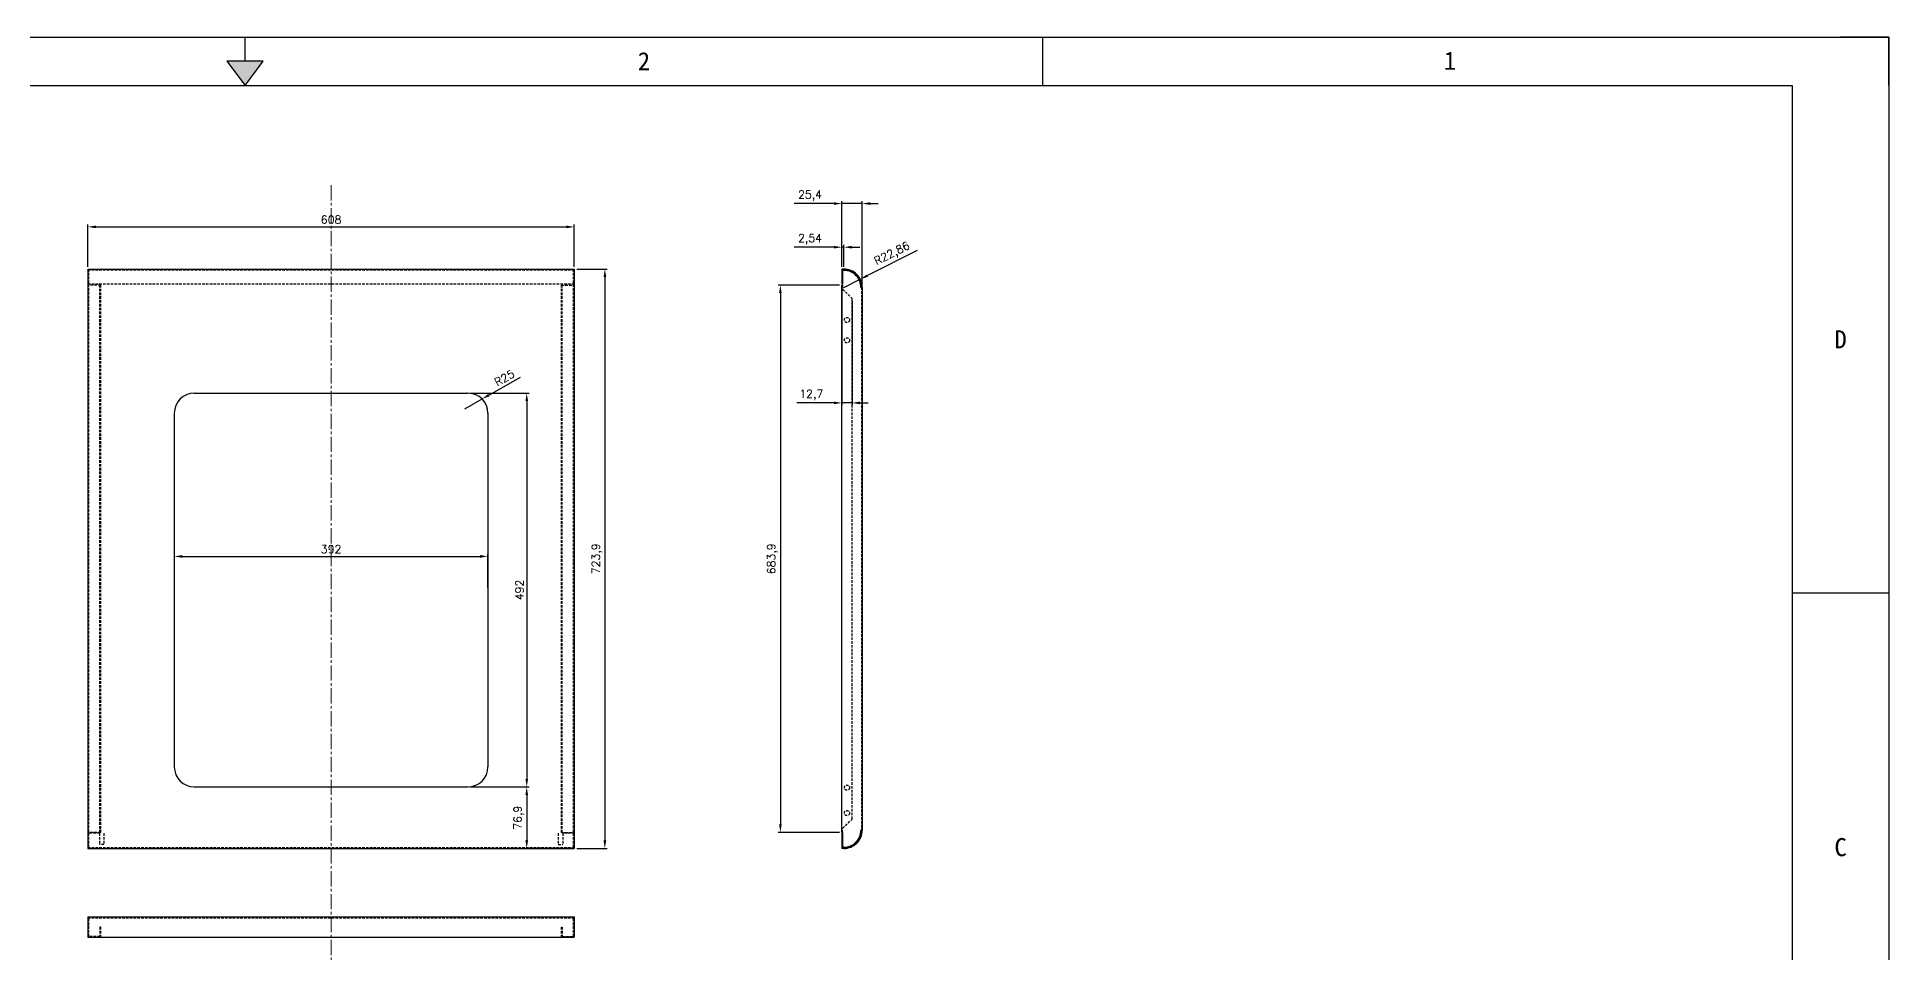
# Model space of a CAD drawing. Header units: millimetres. Extents: x 120943 to 145233, y 4425 to 40233.
# Drawn here: x 136955 to 139270, y 39089 to 40233 of the extents above; entities that cross this region are included whole.
import ezdxf
from ezdxf.enums import TextEntityAlignment as Align

# ---------------------------------------------------------------- set-up
doc = ezdxf.new("R2010")
doc.units = ezdxf.units.MM
for name, pattern in [('CENTER2', [28.575, 19.05, -3.175, 3.175, -3.175]), ('DOT', [0.25, 0, -0.25]), ('HIDDEN2', [4.7625, 3.175, -1.5875])]:
    doc.linetypes.add(name, pattern=pattern)
doc.layers.add('cen', color=1, linetype='CENTER2', lineweight=9)
doc.layers.add('dim', color=2, linetype='Continuous', lineweight=9)
doc.layers.add('hidden', color=3, linetype='HIDDEN2')
doc.layers.add('print', color=30, linetype='Continuous')
doc.styles.add('Dartop', font='SIMFANG.TTF')
doc.styles.get("Standard").update_dxf_attribs({"font": 'txt', "bigfont": 'gbcbig.shx'})
doc.dimstyles.new('2-small', dxfattribs={"dimtxt": 10, "dimasz": 10, "dimexe": 3, "dimexo": 3, "dimgap": 4, "dimtad": 1, "dimtxsty": 'Standard', "dimcen": 5, "dimazin": 0, "dimtfac": 1, "dimtmove": 0, "dimatfit": 3, "dimfxl": 1, "dimarcsym": 0})

# ---------------------------------------------------------------- blocks, each defined once
blk = doc.blocks.new('*U528')
at = {"color": 254, "linetype": 'Continuous'}
for points in [[(17, 21.667), (17.188, 21.75), (16.812, 21.75)], [(17, 21.667), (16.812, 21.75), (17, 21.5)], [(17, 21.667), (17, 21.5), (17.188, 21.75)]]:
    blk.add_solid(points, dxfattribs=at)
blk = doc.blocks.new('*D1172')
at = {"layer": 'Defpoints', "color": 0}
for p in [(137626.4, 39996.1), (137018.4, 39943.3, 72.7), (137626.4, 39943.3, 68.2)]:
    blk.add_point(p, dxfattribs=at)
at = {"layer": 'dim', "color": 0, "lineweight": -2}
for p, q in [((137018.4, 39946.3), (137018.4, 39999.1)), ((137626.4, 39946.3), (137626.4, 39999.1)), ((137028.4, 39996.1), (137616.4, 39996.1))]:
    blk.add_line(p, q, dxfattribs=at)
at = {"layer": 'dim', "color": 0}
for points in [[(137028.4, 39997.7), (137028.4, 39994.4), (137018.4, 39996.1)], [(137616.4, 39997.7), (137616.4, 39994.4), (137626.4, 39996.1)]]:
    blk.add_solid(points, dxfattribs=at)
at = {"layer": 'dim', "color": 0, "insert": (137322.4, 40005.1), "char_height": 10, "attachment_point": 5}
blk.add_mtext('608', dxfattribs=at)
blk = doc.blocks.new('*D1173')
at = {"layer": 'Defpoints', "color": 0}
for p in [(137626.4, 39943.3, 68.2), (137626.4, 39219.4, 13.9), (137664.6, 39219.4)]:
    blk.add_point(p, dxfattribs=at)
at = {"layer": 'dim', "color": 0, "lineweight": -2}
for p, q in [((137629.4, 39943.3), (137667.6, 39943.3)), ((137664.6, 39933.3), (137664.6, 39229.4)), ((137629.4, 39219.4), (137667.6, 39219.4))]:
    blk.add_line(p, q, dxfattribs=at)
at = {"layer": 'dim', "color": 0}
for points in [[(137662.9, 39933.3), (137666.3, 39933.3), (137664.6, 39943.3)], [(137662.9, 39229.4), (137666.3, 39229.4), (137664.6, 39219.4)]]:
    blk.add_solid(points, dxfattribs=at)
at = {"layer": 'dim', "color": 0, "insert": (137654.8, 39581.3), "char_height": 10, "attachment_point": 5, "rotation": 90}
blk.add_mtext('723,9', dxfattribs=at)
blk = doc.blocks.new('*D1091')
at = {"layer": 'Defpoints', "color": 0}
for p in [(137983.8, 39930.7), (137963.3, 39920.4)]:
    blk.add_point(p, dxfattribs=at)
at = {"layer": 'dim', "color": 0, "lineweight": -2}
for p, q in [((138054.9, 39966.5), (137992.7, 39935.2)), ((137963.3, 39920.4), (137983.8, 39930.7))]:
    blk.add_line(p, q, dxfattribs=at)
at = {"layer": 'dim', "color": 0}
blk.add_solid([(137992, 39936.7), (137993.5, 39933.7), (137983.8, 39930.7)], dxfattribs=at)
at = {"layer": 'dim', "color": 0, "insert": (138023.9, 39961.9), "char_height": 10, "attachment_point": 5, "rotation": 26.6878}
blk.add_mtext('R22,86', dxfattribs=at)
blk = doc.blocks.new('*D1174')
at = {"layer": 'Defpoints', "color": 0}
for p in [(137960.8, 40025.2), (137960.8, 39943.3, 78.2), (137986.2, 39920.4, 78.2)]:
    blk.add_point(p, dxfattribs=at)
at = {"layer": 'dim', "color": 0, "lineweight": -2}
for p, q in [((137950.8, 40025.2), (137901.1, 40025.2)), ((137960.8, 39946.3), (137960.8, 40028.2)), ((137986.2, 40025.2), (137960.8, 40025.2)), ((137986.2, 39923.4), (137986.2, 40028.2)), ((137996.2, 40025.2), (138006.2, 40025.2))]:
    blk.add_line(p, q, dxfattribs=at)
at = {"layer": 'dim', "color": 0}
for points in [[(137950.8, 40026.8), (137950.8, 40023.5), (137960.8, 40025.2)], [(137996.2, 40026.8), (137996.2, 40023.5), (137986.2, 40025.2)]]:
    blk.add_solid(points, dxfattribs=at)
at = {"layer": 'dim', "color": 0, "insert": (137921, 40035), "char_height": 10, "attachment_point": 5}
blk.add_mtext('25,4', dxfattribs=at)
blk = doc.blocks.new('*D1175')
at = {"layer": 'Defpoints', "color": 0}
for p in [(137960.8, 39970.7), (137960.8, 39943.3, 78.2), (137963.3, 39943.3, 78.2)]:
    blk.add_point(p, dxfattribs=at)
at = {"layer": 'dim', "color": 0, "lineweight": -2}
for p, q in [((137950.8, 39970.7), (137901.1, 39970.7)), ((137960.8, 39946.3), (137960.8, 39973.7)), ((137963.3, 39970.7), (137960.8, 39970.7)), ((137963.3, 39946.3), (137963.3, 39973.7)), ((137973.3, 39970.7), (137983.3, 39970.7))]:
    blk.add_line(p, q, dxfattribs=at)
at = {"layer": 'dim', "color": 0}
for points in [[(137950.8, 39972.3), (137950.8, 39969), (137960.8, 39970.7)], [(137973.3, 39972.3), (137973.3, 39969), (137963.3, 39970.7)]]:
    blk.add_solid(points, dxfattribs=at)
at = {"layer": 'dim', "color": 0, "insert": (137921, 39980.5), "char_height": 10, "attachment_point": 5}
blk.add_mtext('2,54', dxfattribs=at)
blk = doc.blocks.new('*D1182')
at = {"layer": 'Defpoints', "color": 0}
for p in [(137960.8, 39923.3, 78.2), (137973.5, 39906.6, 78.2), (137960.8, 39776.1)]:
    blk.add_point(p, dxfattribs=at)
at = {"layer": 'dim', "color": 0, "lineweight": -2}
for p, q in [((137960.8, 39920.3), (137960.8, 39773.1)), ((137973.5, 39903.6), (137973.5, 39773.1)), ((137950.8, 39776.1), (137904.5, 39776.1)), ((137973.5, 39776.1), (137960.8, 39776.1)), ((137983.5, 39776.1), (137993.5, 39776.1))]:
    blk.add_line(p, q, dxfattribs=at)
at = {"layer": 'dim', "color": 0}
for points in [[(137950.8, 39777.8), (137950.8, 39774.5), (137960.8, 39776.1)], [(137983.5, 39777.8), (137983.5, 39774.5), (137973.5, 39776.1)]]:
    blk.add_solid(points, dxfattribs=at)
at = {"layer": 'dim', "color": 0, "insert": (137922.6, 39786), "char_height": 10, "attachment_point": 5}
blk.add_mtext('12,7', dxfattribs=at)
blk = doc.blocks.new('*D1183')
at = {"layer": 'Defpoints', "color": 0}
for p in [(137960.8, 39923.3, 78.2), (137884, 39239.4), (137960.8, 39239.4, 78.2)]:
    blk.add_point(p, dxfattribs=at)
at = {"layer": 'dim', "color": 0, "lineweight": -2}
for p, q in [((137957.8, 39923.3), (137881, 39923.3)), ((137884, 39913.3), (137884, 39249.4)), ((137957.8, 39239.4), (137881, 39239.4))]:
    blk.add_line(p, q, dxfattribs=at)
at = {"layer": 'dim', "color": 0}
for points in [[(137882.3, 39913.3), (137885.6, 39913.3), (137884, 39923.3)], [(137882.3, 39249.4), (137885.6, 39249.4), (137884, 39239.4)]]:
    blk.add_solid(points, dxfattribs=at)
at = {"layer": 'dim', "color": 0, "insert": (137874.1, 39581.3), "char_height": 10, "attachment_point": 5, "rotation": 90}
blk.add_mtext('683,9', dxfattribs=at)
blk = doc.blocks.new('*D1092')
at = {"layer": 'Defpoints', "color": 0}
for p in [(137489.4, 39768.7), (137511.1, 39781, 0.9)]:
    blk.add_point(p, dxfattribs=at)
at = {"layer": 'dim', "color": 0, "lineweight": -2}
for p, q in [((137558.6, 39808), (137519.8, 39785.9)), ((137489.4, 39768.7), (137511.1, 39781))]:
    blk.add_line(p, q, dxfattribs=at)
at = {"layer": 'dim', "color": 0}
blk.add_solid([(137518.9, 39787.4), (137520.6, 39784.5), (137511.1, 39781)], dxfattribs=at)
at = {"layer": 'dim', "color": 0, "insert": (137539.1, 39807.3), "char_height": 10, "attachment_point": 5, "rotation": 29.5924}
blk.add_mtext('R25', dxfattribs=at)
blk = doc.blocks.new('*D1189')
at = {"layer": 'Defpoints', "color": 0}
for p in [(137126.4, 39584.3), (137518.4, 39584.3), (137518.4, 39542.3, 42.5)]:
    blk.add_point(p, dxfattribs=at)
at = {"layer": 'dim', "color": 0, "lineweight": -2}
for p, q in [((137136.4, 39584.3), (137508.4, 39584.3)), ((137518.4, 39545.3), (137518.4, 39587.3))]:
    blk.add_line(p, q, dxfattribs=at)
at = {"layer": 'dim', "color": 0}
for points in [[(137136.4, 39586), (137136.4, 39582.6), (137126.4, 39584.3)], [(137508.4, 39586), (137508.4, 39582.6), (137518.4, 39584.3)]]:
    blk.add_solid(points, dxfattribs=at)
at = {"layer": 'dim', "color": 0, "insert": (137322.4, 39593.3), "char_height": 10, "attachment_point": 5}
blk.add_mtext('392', dxfattribs=at)
blk = doc.blocks.new('*D1190')
at = {"layer": 'Defpoints', "color": 0}
for p in [(137493.4, 39788.3, 60.9), (137493.4, 39296.3, 24.1), (137566.9, 39296.3)]:
    blk.add_point(p, dxfattribs=at)
at = {"layer": 'dim', "color": 0, "lineweight": -2}
for p, q in [((137496.4, 39788.3), (137569.9, 39788.3)), ((137566.9, 39778.3), (137566.9, 39306.3)), ((137496.4, 39296.3), (137569.9, 39296.3))]:
    blk.add_line(p, q, dxfattribs=at)
at = {"layer": 'dim', "color": 0}
for points in [[(137565.3, 39778.3), (137568.6, 39778.3), (137566.9, 39788.3)], [(137565.3, 39306.3), (137568.6, 39306.3), (137566.9, 39296.3)]]:
    blk.add_solid(points, dxfattribs=at)
at = {"layer": 'dim', "color": 0, "insert": (137557.9, 39542.3), "char_height": 10, "attachment_point": 5, "rotation": 90}
blk.add_mtext('492', dxfattribs=at)
blk = doc.blocks.new('*D1191')
at = {"layer": 'Defpoints', "color": 0}
for p in [(137493.4, 39296.3, 24.1), (137566.9, 39219.4), (137626.4, 39219.4, 22.9)]:
    blk.add_point(p, dxfattribs=at)
at = {"layer": 'dim', "color": 0, "lineweight": -2}
for p, q in [((137496.4, 39296.3), (137569.9, 39296.3)), ((137566.9, 39286.3), (137566.9, 39229.4)), ((137623.4, 39219.4), (137563.9, 39219.4))]:
    blk.add_line(p, q, dxfattribs=at)
at = {"layer": 'dim', "color": 0}
for points in [[(137565.3, 39286.3), (137568.6, 39286.3), (137566.9, 39296.3)], [(137565.3, 39229.4), (137568.6, 39229.4), (137566.9, 39219.4)]]:
    blk.add_solid(points, dxfattribs=at)
at = {"layer": 'dim', "color": 0, "insert": (137557.1, 39257.8), "char_height": 10, "attachment_point": 5, "rotation": 90}
blk.add_mtext('76,9', dxfattribs=at)

msp = doc.modelspace()

# ---------------------------------------------------------------- linework, layer by layer
at = {"color": 0, "linetype": 'DOT'}
for p, q in [((135430.393, 40233.266), (139209.152, 40233.266)), ((139269.584, 40172.834), (139269.584, 37634.687))]:
    msp.add_line(p, q, dxfattribs=at)
at = {"color": 0}
for p, q in [((137214.893, 40203.05), (137214.893, 40233.266)), ((138212.023, 40172.834), (138212.023, 40233.266)), ((139269.584, 40233.266), (139209.152, 40233.266)), ((139269.584, 40172.834), (139269.584, 40233.266)), ((135551.257, 40172.834), (139148.72, 40172.834)), ((139148.72, 40172.834), (139148.72, 37634.687)), ((139269.584, 39538.297), (139148.72, 39538.297))]:
    msp.add_line(p, q, dxfattribs=at)
for p, q in [((137018.398, 39943.298, 72.715), (137018.398, 39242.258, 22.86)), ((137018.398, 39943.298, 68.157), (137626.398, 39943.298, 68.157)), ((137018.398, 39943.298, 72.715), (137018.398, 39242.258, 22.86)), ((137018.398, 39943.298, 68.157), (137626.398, 39943.298, 68.157)), ((137626.398, 39943.298, 72.562), (137626.398, 39219.398, 18.316)), ((137626.398, 39943.298, 68.157), (137626.398, 39219.398, 13.91)), ((137960.803, 39943.298, 78.203), (137960.803, 39924.298, 78.203)), ((137963.343, 39943.298, 78.203), (137960.803, 39943.298, 78.203)), ((137960.803, 39943.298, 78.203), (137960.803, 39924.298, 78.203)), ((137963.343, 39943.298, 78.203), (137960.803, 39943.298, 78.203)), ((137961.803, 39942.298, 78.203), (137961.803, 39924.298, 78.203)), ((137963.343, 39942.298, 78.203), (137961.803, 39942.298, 78.203)), ((137961.803, 39942.298, 78.203), (137961.803, 39924.298, 78.203)), ((137963.343, 39942.298, 78.203), (137961.803, 39942.298, 78.203)), ((137963.343, 39941.738, 78.203), (137961.803, 39941.738, 78.203)), ((137961.803, 39923.298, 78.203), (137961.803, 39941.738, 78.203)), ((137961.803, 39924.298, 78.203), (137960.803, 39924.298, 78.203)), ((137961.803, 39924.298, 78.203), (137960.803, 39924.298, 78.203)), ((137961.803, 39923.298, 78.203), (137960.803, 39923.298, 78.203)), ((137960.803, 39239.398, 78.203), (137960.803, 39923.298, 78.203)), ((137984.703, 39920.438, 78.203), (137985.203, 39920.438, 78.203)), ((137986.203, 39920.438, 78.203), (137986.203, 39242.258, 78.203)), ((137986.203, 39920.438, 78.203), (137986.203, 39242.258, 78.203)), ((137018.398, 39806.848, 45.508), (137018.398, 39219.398, 45.508)), ((137018.398, 39806.848, 45.508), (137018.398, 39219.398, 45.508)), ((137151.398, 39788.298, 60.947), (137493.398, 39788.298, 60.947)), ((137126.398, 39763.368, 59.079), (137126.398, 39321.228, 25.947)), ((137518.398, 39763.368, 59.079), (137518.398, 39321.228, 25.947)), ((137151.398, 39296.298, 24.079), (137493.398, 39296.298, 24.079)), ((137961.803, 39239.398, 78.203), (137960.803, 39239.398, 78.203)), ((137960.803, 39238.398, 78.203), (137960.803, 39219.398, 78.203)), ((137961.803, 39238.398, 78.203), (137960.803, 39238.398, 78.203)), ((137960.803, 39238.398, 78.203), (137960.803, 39219.398, 78.203)), ((137961.803, 39238.398, 78.203), (137960.803, 39238.398, 78.203)), ((137961.803, 39239.398, 78.203), (137961.803, 39220.958, 78.203)), ((137961.803, 39238.398, 78.203), (137961.803, 39220.398, 78.203)), ((137961.803, 39238.398, 78.203), (137961.803, 39220.398, 78.203)), ((137984.703, 39242.258, 78.203), (137985.203, 39242.258, 78.203)), ((137018.398, 39219.398, 22.86), (137626.398, 39219.398, 22.86)), ((137018.398, 39219.398, 22.86), (137626.398, 39219.398, 22.86)), ((137963.343, 39219.398, 78.203), (137960.803, 39219.398, 78.203)), ((137963.343, 39219.398, 78.203), (137960.803, 39219.398, 78.203)), ((137963.343, 39220.958, 78.203), (137961.803, 39220.958, 78.203)), ((137963.343, 39220.398, 78.203), (137961.803, 39220.398, 78.203)), ((137963.343, 39220.398, 78.203), (137961.803, 39220.398, 78.203)), ((137018.398, 39133.847, 22.86), (137626.398, 39133.847, 22.86)), ((137018.398, 39133.847, 45.508), (137018.398, 39108.447, 45.508)), ((137018.398, 39133.847, 22.86), (137626.398, 39133.847, 22.86)), ((137018.398, 39133.847, 45.508), (137018.398, 39108.447, 45.508)), ((137626.398, 39133.847, 1.31), (137626.398, 39108.447, -3.739)), ((137626.398, 39133.847, 1.31), (137626.398, 39108.447, -3.739)), ((137626.398, 39132.347, -3.739), (137626.398, 39108.447, -3.739)), ((137018.398, 39108.447, 22.86), (137626.398, 39108.447, 22.86)), ((137018.398, 39108.447, 22.86), (137626.398, 39108.447, 22.86)), ((137626.398, 39108.447, -3.739), (137610.398, 39108.447, -3.739))]:
    msp.add_line(p, q)
msp.add_lwpolyline([(137214.893, 40172.834), (137237.555, 40203.05), (137192.231, 40203.05), (137214.893, 40172.834)], close=True, dxfattribs=at)
for centre, radius, start, end in [((137963.343, 39920.438, 78.203), 22.86, 359.999225, 90), ((137963.343, 39920.438, 78.203), 22.86, 359.999225, 90), ((137963.343, 39920.438, 78.203), 21.86, 359.999225, 90), ((137963.343, 39920.438, 78.203), 21.86, 359.999225, 90), ((137963.403, 39920.438, 78.203), 21.3, 0, 90.161397), ((137963.343, 39242.258, 78.203), 22.86, 270, 0.000779), ((137963.343, 39242.258, 78.203), 21.86, 270, 0.000779), ((137963.403, 39242.258, 78.203), 21.3, 269.838603, 0), ((137963.343, 39242.258, 78.203), 22.86, 270, 0.000779), ((137963.343, 39242.258, 78.203), 21.86, 270, 0.000779)]:
    msp.add_arc(centre, radius, start, end)
at = {"extrusion": (-9.23545e-15, -0.074727, 0.997204)}
msp.add_arc((137151.398, 39656.606, -2912.475), 25, 90, 180, dxfattribs=at)
at = {"extrusion": (-1.02365e-14, -0.074727, 0.997204)}
msp.add_arc((137493.398, 39656.606, -2912.475), 25, 0, 90, dxfattribs=at)
at = {"extrusion": (-1.04386e-14, -0.074727, 0.997204)}
msp.add_arc((137151.398, 39213.227, -2912.475), 25, 180, 270, dxfattribs=at)
at = {"extrusion": (-1.1678e-14, -0.074727, 0.997204)}
msp.add_arc((137493.398, 39213.227, -2912.475), 25, 270, 0, dxfattribs=at)
at = {"layer": 'cen'}
msp.add_line((137322.398, 40048.211), (137322.398, 38200.581), dxfattribs=at)
at = {"layer": 'hidden'}
for p, q in [((137018.398, 39942.298, 68.157), (137626.398, 39942.298, 68.157)), ((137019.398, 39220.958, 45.439), (137019.398, 39942.298, 45.439)), ((137625.398, 39220.958, 45.439), (137625.398, 39942.298, 45.439)), ((137626.398, 39941.738, 45.439), (137625.398, 39941.738, 45.439)), ((137626.398, 39924.298, 78.203), (137018.398, 39924.298, 78.203)), ((137034.398, 39923.298, 45.439), (137019.398, 39923.298, 45.439)), ((137033.398, 39239.398, 45.439), (137033.398, 39923.298, 45.439)), ((137033.398, 39918.298, 45.439), (137034.398, 39918.298, 45.439)), ((137033.398, 39906.598, 45.439), (137034.398, 39906.598, 45.439)), ((137034.398, 39239.398, 45.439), (137034.398, 39923.298, 45.439)), ((137610.398, 39239.398, 45.439), (137610.398, 39923.298, 45.439)), ((137610.398, 39923.298, 45.439), (137625.398, 39923.298, 45.439)), ((137611.398, 39918.298, 45.439), (137610.398, 39918.298, 45.439)), ((137611.398, 39906.598, 45.439), (137610.398, 39906.598, 45.439)), ((137611.398, 39239.398, 45.439), (137611.398, 39923.298, 45.439)), ((137961.803, 39923.298, 78.203), (137961.803, 39918.298, 78.203)), ((137961.803, 39918.298, 78.203), (137973.503, 39906.598, 78.203)), ((137973.503, 39256.098, 78.203), (137973.503, 39906.598, 78.203)), ((137985.203, 39920.438, 78.203), (137985.203, 39242.258, 78.203)), ((137032.898, 39238.398, 78.203), (137018.398, 39238.398, 78.203)), ((137034.398, 39239.398, 45.439), (137019.398, 39239.398, 45.439)), ((137032.898, 39238.398, 8.289), (137032.898, 39224.398, 8.289)), ((137033.398, 39256.098, 45.439), (137034.398, 39256.098, 45.439)), ((137033.398, 39244.398, 45.439), (137034.398, 39244.398, 45.439)), ((137038.398, 39238.398, 8.289), (137038.398, 39224.398, 8.289)), ((137606.398, 39238.398, 8.289), (137606.398, 39224.398, 8.289)), ((137611.398, 39256.098, 45.439), (137610.398, 39256.098, 45.439)), ((137611.398, 39244.398, 45.439), (137610.398, 39244.398, 45.439)), ((137610.398, 39239.398, 45.439), (137625.398, 39239.398, 45.439)), ((137626.398, 39238.398, 78.203), (137611.898, 39238.398, 78.203)), ((137611.898, 39238.398, 8.289), (137611.898, 39224.398, 8.289)), ((137961.803, 39244.398, 78.203), (137973.503, 39256.098, 78.203)), ((137961.803, 39239.398, 78.203), (137961.803, 39244.398, 78.203)), ((137018.398, 39220.398, 68.157), (137626.398, 39220.398, 68.157)), ((137038.398, 39224.398, -30.234), (137032.898, 39224.398, -30.414)), ((137606.398, 39224.398, -30.234), (137611.898, 39224.398, -30.414)), ((137626.398, 39220.958, 45.439), (137625.398, 39220.958, 45.439)), ((137018.398, 39132.847, 22.86), (137626.398, 39132.847, 22.86)), ((137626.398, 39132.847, 22.86), (137018.398, 39132.847, 22.86)), ((137019.398, 39109.447, -3.739), (137019.398, 39132.847, -3.739)), ((137034.398, 39121.147, -3.739), (137033.398, 39121.147, -3.739)), ((137033.398, 39121.147, -3.739), (137033.398, 39109.447, -3.739)), ((137034.398, 39108.447, -3.739), (137034.398, 39121.147, -3.739)), ((137610.398, 39108.447, -3.739), (137610.398, 39121.147, -3.739)), ((137610.398, 39121.147, -3.739), (137611.398, 39121.147, -3.739)), ((137611.398, 39121.147, -3.739), (137611.398, 39109.447, -3.739)), ((137625.398, 39109.447, -3.739), (137625.398, 39132.847, -3.739)), ((137033.398, 39109.447, -3.739), (137019.398, 39109.447, -3.739)), ((137033.398, 39109.447, -3.739), (137034.398, 39109.447, -3.739)), ((137611.398, 39109.447, -3.739), (137610.398, 39109.447, -3.739)), ((137611.398, 39109.447, -3.739), (137625.398, 39109.447, -3.739))]:
    msp.add_line(p, q, dxfattribs=at)
for centre in [(137967.153, 39879.738, 78.203), (137967.153, 39854.338, 78.203), (137967.153, 39295.338, 78.203), (137967.153, 39263.588, 78.203)]:
    msp.add_circle(centre, 3.25, dxfattribs=at)
at = {"layer": 'print'}
msp.add_lwpolyline([(135430.393, 40233.266), (139269.584, 40233.266), (139269.584, 37574.254), (135430.393, 37574.254)], close=True, dxfattribs=at)

# ---------------------------------------------------------------- block references
at = {"color": 0, "linetype": 'Continuous', "xscale": 120.8641592944157, "yscale": 120.8641592953105, "zscale": 120.8641592953117}
msp.add_blockref('*U528', (135160.203, 37574.254), dxfattribs=at)

# ---------------------------------------------------------------- texts
at = {"color": 0, "style": 'Dartop'}
for s, p in [('2', (137713.458, 40203.05)), ('1', (138720.917, 40203.769)), ('D', (139209.152, 39855.565)), ('C', (139209.152, 39221.029))]:
    msp.add_text(s, height=22.662, dxfattribs=at).set_placement(p, align=Align.MIDDLE_CENTER)

# ---------------------------------------------------------------- dimensions: what is measured, and where the dimension line sits
at = {"layer": 'dim'}
for base, p1, p2, picture, middle in [((137960.803, 40025.183), (137986.203, 39920.438, 78.203), (137960.803, 39943.298, 78.203), '*D1174', (137920.969, 40035.016)), ((137626.398, 39996.06), (137018.398, 39943.298, 72.715), (137626.398, 39943.298, 68.157), '*D1172', (137322.398, 40005.06)), ((137960.803, 39970.66), (137963.343, 39943.298, 78.203), (137960.803, 39943.298, 78.203), '*D1175', (137920.969, 39980.493)), ((137960.803, 39776.148), (137973.503, 39906.598, 78.203), (137960.803, 39923.298, 78.203), '*D1182', (137922.636, 39785.982)), ((137518.398, 39584.303), (137126.398, 39584.303), (137518.398, 39542.298, 42.513), '*D1189', (137322.398, 39593.303))]:
    dim = msp.add_linear_dim(base=base, p1=p1, p2=p2, dimstyle='2-small', override={"dimpost": '\\X'}, dxfattribs=at)
    dim.commit()
    dim.dimension.update_dxf_attribs({"geometry": picture, "text_midpoint": middle})
for center, mpoint, picture, middle in [((137963.343, 39920.438, 78.203), (137983.767, 39930.705, 78.203), '*D1091', (138023.875, 39961.873, 78.203)), ((137489.352, 39768.659, 60.4), (137511.076, 39780.996, 61.325), '*D1092', (137539.095, 39807.259, 60.4))]:
    dim = msp.add_radius_dim(center=center, mpoint=mpoint, dimstyle='2-small', override={"dimpost": '\\X'}, dxfattribs=at)
    dim.commit()
    dim.dimension.update_dxf_attribs({"geometry": picture, "text_midpoint": middle})
for base, p1, p2, picture, middle in [((137664.587, 39219.398), (137626.398, 39943.298, 68.157), (137626.398, 39219.398, 13.91), '*D1173', (137654.754, 39581.348)), ((137883.958, 39239.398), (137960.803, 39923.298, 78.203), (137960.803, 39239.398, 78.203), '*D1183', (137874.125, 39581.348)), ((137566.95, 39296.298), (137493.398, 39788.298, 60.947), (137493.398, 39296.298, 24.079), '*D1190', (137557.95, 39542.298))]:
    dim = msp.add_linear_dim(base=base, p1=p1, p2=p2, angle=90, dimstyle='2-small', override={"dimpost": '\\X'}, dxfattribs=at)
    dim.commit()
    dim.dimension.update_dxf_attribs({"geometry": picture, "text_midpoint": middle})
dim = msp.add_linear_dim(base=(137566.95, 39219.398), p1=(137493.398, 39296.298, 24.079), p2=(137626.398, 39219.398, 22.86), angle=90, dimstyle='2-small', override={"dimpost": '\\X'}, dxfattribs=at)
dim.commit()
dim.dimension.update_dxf_attribs({"geometry": '*D1191', "text_midpoint": (137566.95, 39257.848), "dimtype": 160})

doc.saveas('drawing.dxf')
